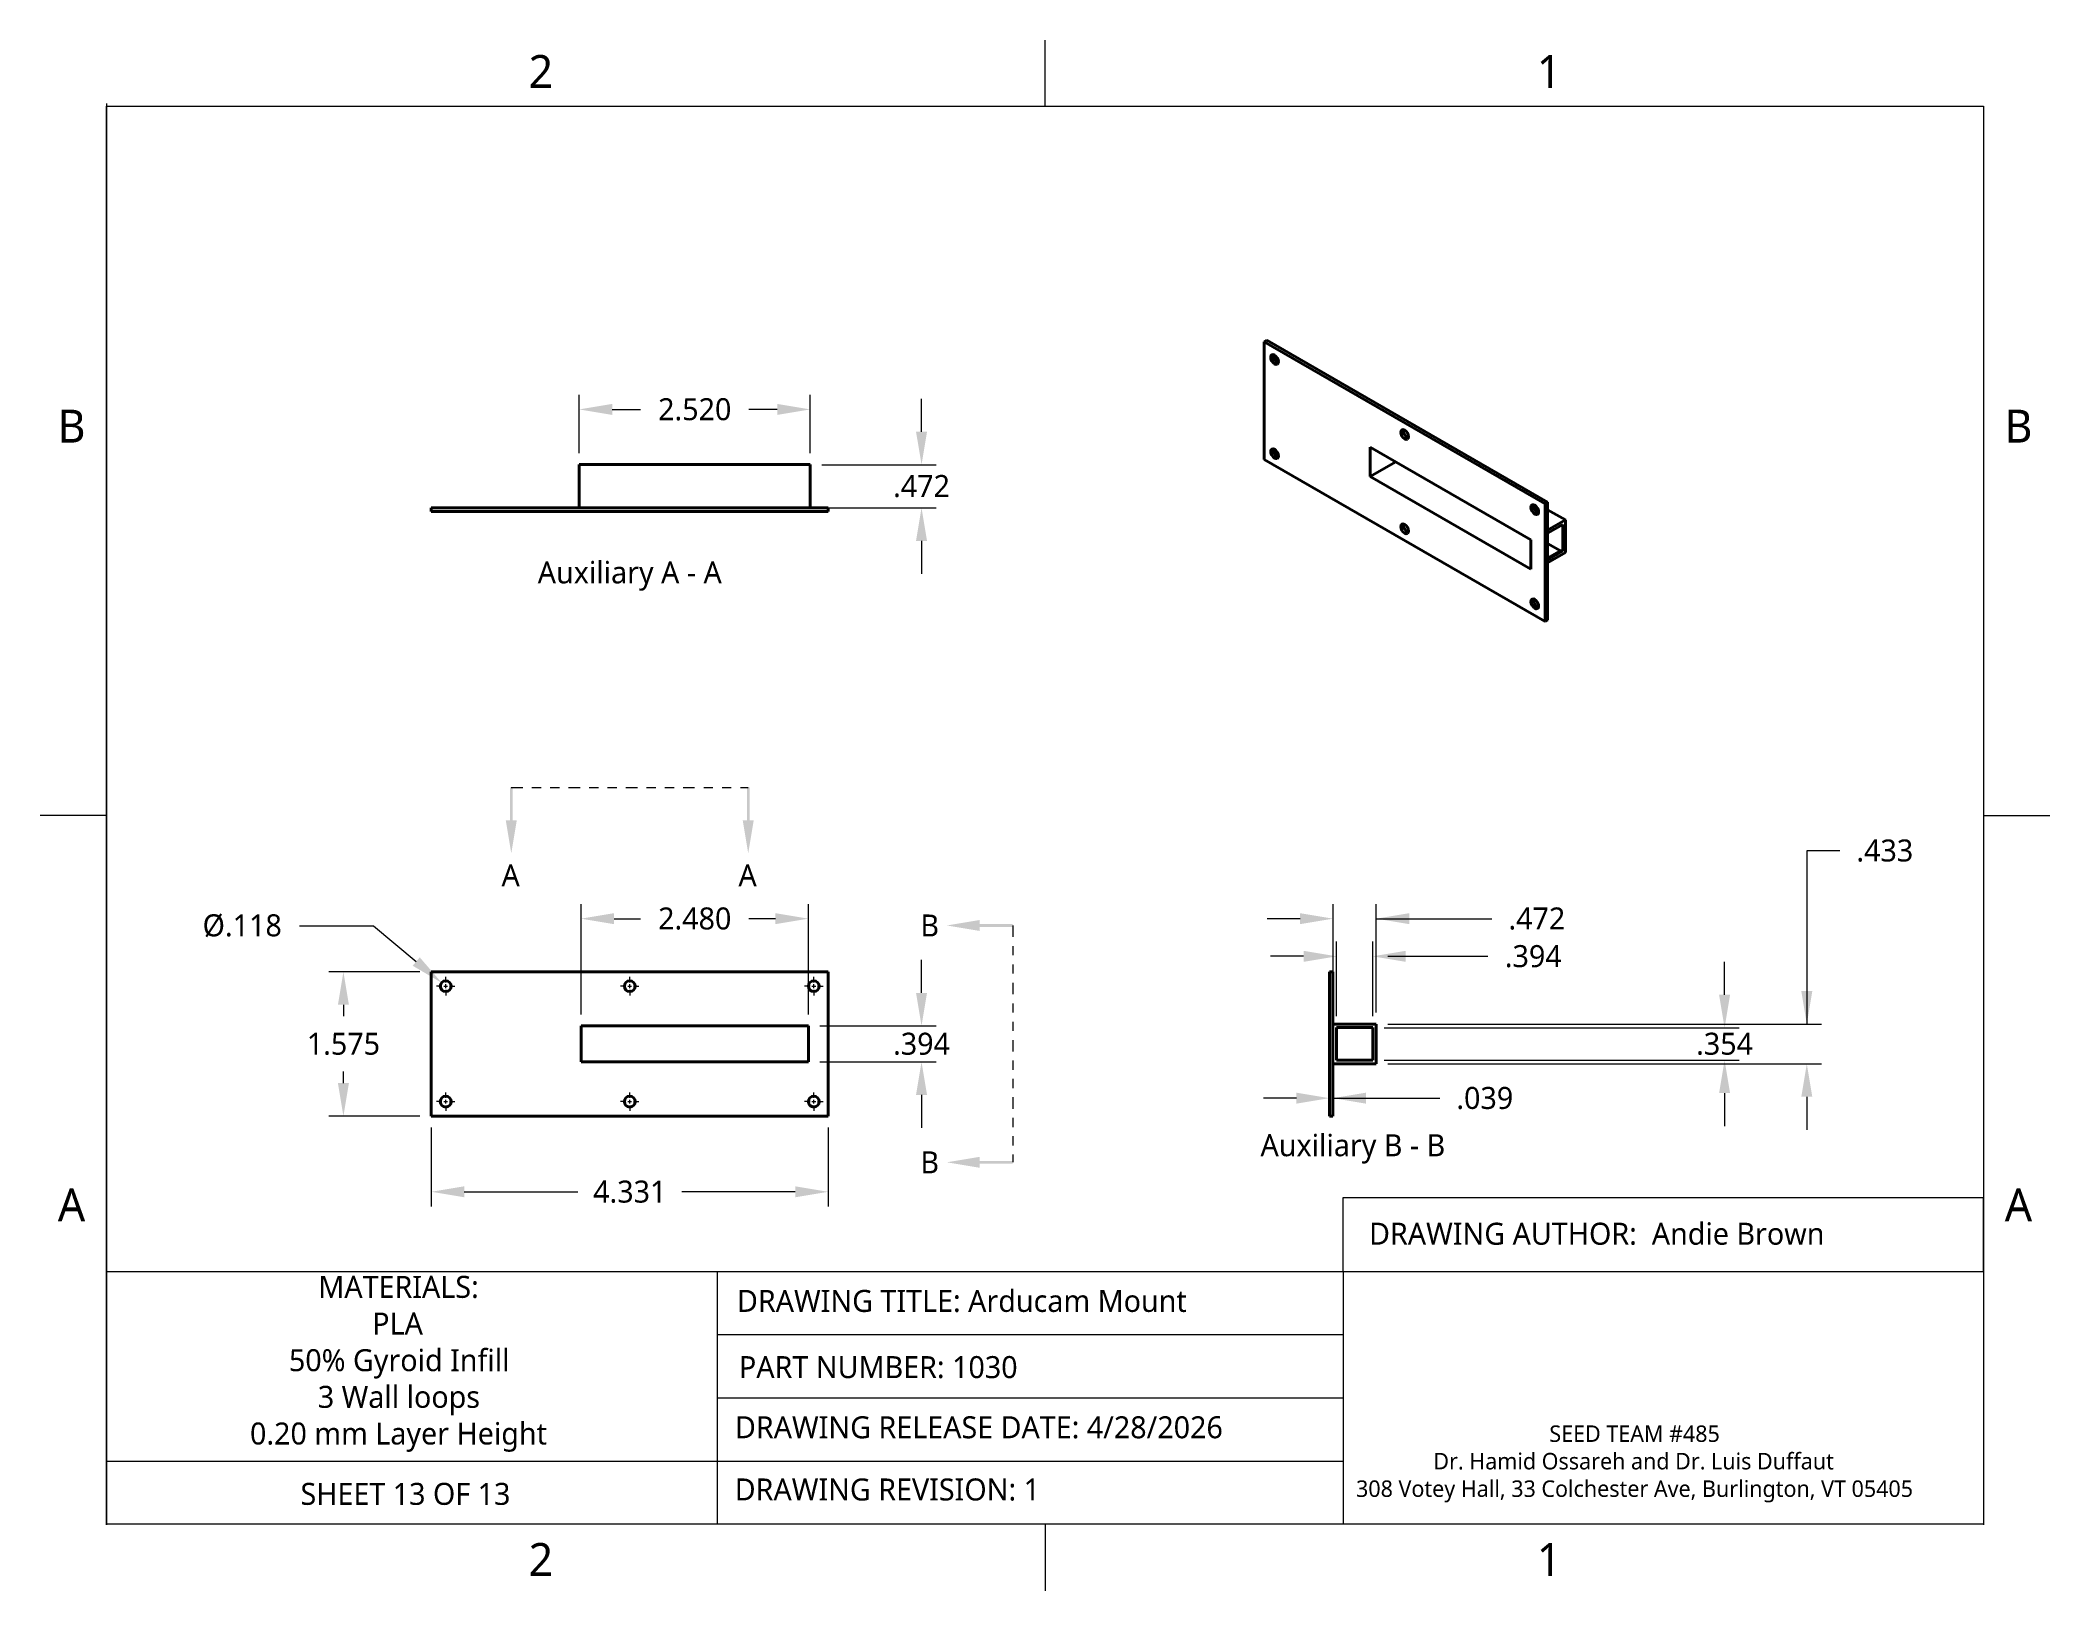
# Model space of a CAD drawing. Header units: inches. Extents: x 0.1 to 22, y 0 to 17.
import ezdxf

# ---------------------------------------------------------------- set-up
doc = ezdxf.new("R2010")
doc.units = ezdxf.units.IN
doc.header["$LTSCALE"] = 0.5
doc.header["$MEASUREMENT"] = 0
doc.header["$PDMODE"] = 33
doc.header["$PDSIZE"] = 0.07874
doc.linetypes.add('CENTER', pattern=[0.72, 0.45, -0.09, 0.09, -0.09])
doc.linetypes.add('ONS_PHANTOM', pattern=[0.5, 0.25, -0.05, 0.05, -0.05, 0.05, -0.05])
for name, color, linetype, lineweight in [('ANNOTATION_TEXT', 7, 'Continuous', 25), ('BORDER_FRAME', 7, 'Continuous', 15), ('BORDER_ZONES', 7, 'Continuous', 15), ('CENTERMARKS', 7, 'Continuous', 13), ('SECTION_CUTTING_LINE', 7, 'ONS_PHANTOM', 70), ('SKETCHED_GEOMETRY', 7, 'Continuous', 15), ('Visible', 7, 'Continuous', 40)]:
    doc.layers.add(name, color=color, linetype=linetype, lineweight=lineweight)
doc.styles.add('Onshape-Standard', font='NotoSans-Regular.ttf')
doc.styles.add('Onshape-Standard-Dimension', font='')
doc.styles.add('Onshape-Standard-NoteStyle', font='NotoSans-Regular.ttf', dxfattribs={"height": 0.12})
doc.styles.add('Onshape-Standard-View-Label', font='NotoSans-Regular.ttf', dxfattribs={"height": 0.12})
doc.styles.get('Onshape-Standard-Dimension').set_extended_font_data('Noto Sans')
doc.dimstyles.new('Onshape-Standard$0', dxfattribs={"dimscale": 2, "dimtxt": 0.12, "dimasz": 0.18, "dimexe": 0.08, "dimexo": 0.0625, "dimgap": 0.09, "dimtad": 0, "dimtih": 1, "dimtoh": 1, "dimdec": 3, "dimzin": 7, "dimdsep": 46, "dimtxsty": 'Onshape-Standard-Dimension', "dimcen": 0.09, "dimclrd": 7, "dimclre": 7, "dimclrt": 7, "dimadec": 1, "dimazin": 0, "dimtfac": 1, "dimtdec": 3, "dimtofl": 0, "dimtmove": 0, "dimatfit": 3, "dimfxl": 0, "dimtolj": 1, "dimtzin": 7, "dimlwd": 13, "dimlwe": 13, "dimarcsym": 0})
doc.dimstyles.new('Onshape-Standard$3', dxfattribs={"dimscale": 2, "dimtxt": 0.12, "dimasz": 0.18, "dimexe": 0.08, "dimexo": 0.0625, "dimgap": 0.09, "dimtad": 0, "dimtih": 1, "dimtoh": 1, "dimdec": 3, "dimzin": 7, "dimdsep": 46, "dimtxsty": 'Onshape-Standard-Dimension', "dimcen": 0, "dimclrd": 7, "dimclre": 7, "dimclrt": 7, "dimadec": 1, "dimazin": 0, "dimtfac": 1, "dimtdec": 3, "dimtofl": 0, "dimtmove": 0, "dimatfit": 3, "dimfxl": 0, "dimtolj": 1, "dimtzin": 7, "dimlwd": 13, "dimlwe": 13, "dimarcsym": 0})

# ---------------------------------------------------------------- blocks, each defined once
blk = doc.blocks.new('*D1')
at = {"layer": 'ANNOTATION_TEXT', "color": 7, "lineweight": 13}
for p, q in [((4.218, 6.795), (3.224, 6.795)), ((3.384, 6.435), (3.384, 6.31)), ((3.384, 5.58), (3.384, 5.705)), ((4.218, 5.22), (3.224, 5.22))]:
    blk.add_line(p, q, dxfattribs=at)
at = {"layer": 'ANNOTATION_TEXT', "color": 7}
for points in [[(3.444, 6.435), (3.324, 6.435), (3.384, 6.795)], [(3.324, 5.58), (3.444, 5.58), (3.384, 5.22)]]:
    blk.add_solid(points, dxfattribs=at)
at = {"layer": 'Defpoints', "color": 0}
for p in [(4.343, 6.795), (3.384, 5.22), (3.384, 5.22), (4.343, 5.22)]:
    blk.add_point(p, dxfattribs=at)
at = {"layer": 'ANNOTATION_TEXT', "color": 7, "insert": (3.384, 6.007), "char_height": 0.24, "attachment_point": 5, "style": 'Onshape-Standard-Dimension'}
blk.add_mtext('\\A1;1.575', dxfattribs=at)
blk = doc.blocks.new('*D2')
at = {"layer": 'ANNOTATION_TEXT', "color": 7, "lineweight": 13}
for p, q in [((4.343, 5.095), (4.343, 4.233)), ((8.673, 5.095), (8.673, 4.233)), ((4.703, 4.393), (5.94, 4.393)), ((8.313, 4.393), (7.076, 4.393))]:
    blk.add_line(p, q, dxfattribs=at)
at = {"layer": 'ANNOTATION_TEXT', "color": 7}
for points in [[(4.703, 4.453), (4.703, 4.333), (4.343, 4.393)], [(8.313, 4.333), (8.313, 4.453), (8.673, 4.393)]]:
    blk.add_solid(points, dxfattribs=at)
at = {"layer": 'Defpoints', "color": 0}
for p in [(4.343, 5.22), (8.673, 5.22), (4.343, 4.393), (4.343, 4.393)]:
    blk.add_point(p, dxfattribs=at)
at = {"layer": 'ANNOTATION_TEXT', "color": 7, "insert": (6.508, 4.393), "char_height": 0.24, "attachment_point": 5, "style": 'Onshape-Standard-Dimension'}
blk.add_mtext('\\A1;4.331', dxfattribs=at)
blk = doc.blocks.new('*D3')
at = {"layer": 'ANNOTATION_TEXT', "color": 7, "lineweight": 13}
for p, q in [((5.957, 12.454), (5.957, 13.092)), ((8.477, 12.454), (8.477, 13.092)), ((6.317, 12.932), (6.625, 12.932)), ((8.117, 12.932), (7.808, 12.932))]:
    blk.add_line(p, q, dxfattribs=at)
at = {"layer": 'ANNOTATION_TEXT', "color": 7}
for points in [[(6.317, 12.992), (6.317, 12.872), (5.957, 12.932)], [(8.117, 12.872), (8.117, 12.992), (8.477, 12.932)]]:
    blk.add_solid(points, dxfattribs=at)
at = {"layer": 'Defpoints', "color": 0}
for p in [(5.957, 12.932), (5.957, 12.932), (5.957, 12.329), (8.477, 12.329)]:
    blk.add_point(p, dxfattribs=at)
at = {"layer": 'ANNOTATION_TEXT', "color": 7, "insert": (7.217, 12.932), "char_height": 0.24, "attachment_point": 5, "style": 'Onshape-Standard-Dimension'}
blk.add_mtext('\\A1;2.520', dxfattribs=at)
blk = doc.blocks.new('*D4')
at = {"layer": 'ANNOTATION_TEXT', "color": 7, "lineweight": 13}
for p, q in [((9.691, 12.689), (9.691, 13.049)), ((8.602, 12.329), (9.851, 12.329)), ((8.602, 11.857), (9.851, 11.857)), ((9.691, 11.497), (9.691, 11.137))]:
    blk.add_line(p, q, dxfattribs=at)
at = {"layer": 'ANNOTATION_TEXT', "color": 7}
for points in [[(9.631, 12.689), (9.751, 12.689), (9.691, 12.329)], [(9.751, 11.497), (9.631, 11.497), (9.691, 11.857)]]:
    blk.add_solid(points, dxfattribs=at)
at = {"layer": 'Defpoints', "color": 0}
for p in [(8.477, 12.329), (8.477, 11.857), (9.691, 11.857), (9.691, 11.857)]:
    blk.add_point(p, dxfattribs=at)
at = {"layer": 'ANNOTATION_TEXT', "color": 7, "insert": (9.691, 12.094), "char_height": 0.24, "attachment_point": 5, "style": 'Onshape-Standard-Dimension'}
blk.add_mtext('\\A1;.472', dxfattribs=at)
blk = doc.blocks.new('*D5')
at = {"layer": 'ANNOTATION_TEXT', "color": 7, "lineweight": 13}
for p, q in [((14.18, 6.349), (14.18, 7.534)), ((14.652, 6.349), (14.652, 7.534)), ((13.82, 7.374), (13.46, 7.374)), ((14.652, 7.374), (15.913, 7.374)), ((15.012, 7.374), (15.372, 7.374))]:
    blk.add_line(p, q, dxfattribs=at)
at = {"layer": 'ANNOTATION_TEXT', "color": 7}
for points in [[(13.82, 7.314), (13.82, 7.434), (14.18, 7.374)], [(15.012, 7.434), (15.012, 7.314), (14.652, 7.374)]]:
    blk.add_solid(points, dxfattribs=at)
at = {"layer": 'Defpoints', "color": 0}
for p in [(14.18, 7.374), (14.18, 7.374), (14.18, 6.224), (14.652, 6.224)]:
    blk.add_point(p, dxfattribs=at)
at = {"layer": 'ANNOTATION_TEXT', "color": 7, "insert": (16.404, 7.374), "char_height": 0.24, "attachment_point": 5, "style": 'Onshape-Standard-Dimension'}
blk.add_mtext('\\A1;.472', dxfattribs=at)
blk = doc.blocks.new('*D6')
at = {"layer": 'ANNOTATION_TEXT', "color": 7, "lineweight": 13}
for p, q in [((5.977, 6.329), (5.977, 7.534)), ((8.457, 6.329), (8.457, 7.534)), ((6.337, 7.374), (6.625, 7.374)), ((8.097, 7.374), (7.808, 7.374))]:
    blk.add_line(p, q, dxfattribs=at)
at = {"layer": 'ANNOTATION_TEXT', "color": 7}
for points in [[(6.337, 7.434), (6.337, 7.314), (5.977, 7.374)], [(8.097, 7.314), (8.097, 7.434), (8.457, 7.374)]]:
    blk.add_solid(points, dxfattribs=at)
at = {"layer": 'Defpoints', "color": 0}
for p in [(5.977, 7.374), (5.977, 7.374), (5.977, 6.204), (8.457, 6.204)]:
    blk.add_point(p, dxfattribs=at)
at = {"layer": 'ANNOTATION_TEXT', "color": 7, "insert": (7.217, 7.374), "char_height": 0.24, "attachment_point": 5, "style": 'Onshape-Standard-Dimension'}
blk.add_mtext('\\A1;2.480', dxfattribs=at)
blk = doc.blocks.new('*D7')
at = {"layer": 'ANNOTATION_TEXT', "color": 7, "lineweight": 13}
for p, q in [((9.691, 6.564), (9.691, 6.924)), ((8.582, 6.204), (9.851, 6.204)), ((8.582, 5.81), (9.851, 5.81)), ((9.691, 5.45), (9.691, 5.09))]:
    blk.add_line(p, q, dxfattribs=at)
at = {"layer": 'ANNOTATION_TEXT', "color": 7}
for points in [[(9.631, 6.564), (9.751, 6.564), (9.691, 6.204)], [(9.751, 5.45), (9.631, 5.45), (9.691, 5.81)]]:
    blk.add_solid(points, dxfattribs=at)
at = {"layer": 'Defpoints', "color": 0}
for p in [(8.457, 6.204), (8.457, 5.81), (9.691, 5.81), (9.691, 5.81)]:
    blk.add_point(p, dxfattribs=at)
at = {"layer": 'ANNOTATION_TEXT', "color": 7, "insert": (9.691, 6.007), "char_height": 0.24, "attachment_point": 5, "style": 'Onshape-Standard-Dimension'}
blk.add_mtext('\\A1;.394', dxfattribs=at)
blk = doc.blocks.new('*D8')
at = {"layer": 'ANNOTATION_TEXT', "color": 7, "lineweight": 13}
for p, q in [((14.219, 6.309), (14.219, 7.123)), ((14.613, 6.309), (14.613, 7.123)), ((13.859, 6.963), (13.499, 6.963)), ((14.777, 6.963), (15.868, 6.963)), ((14.973, 6.963), (15.333, 6.963))]:
    blk.add_line(p, q, dxfattribs=at)
at = {"layer": 'ANNOTATION_TEXT', "color": 7}
for points in [[(13.859, 6.903), (13.859, 7.023), (14.219, 6.963)], [(14.973, 7.023), (14.973, 6.903), (14.613, 6.963)]]:
    blk.add_solid(points, dxfattribs=at)
at = {"layer": 'Defpoints', "color": 0}
for p in [(14.219, 6.963), (14.219, 6.963), (14.219, 6.184), (14.613, 6.184)]:
    blk.add_point(p, dxfattribs=at)
at = {"layer": 'ANNOTATION_TEXT', "color": 7, "insert": (16.365, 6.963), "char_height": 0.24, "attachment_point": 5, "style": 'Onshape-Standard-Dimension'}
blk.add_mtext('\\A1;.394', dxfattribs=at)
blk = doc.blocks.new('*D9')
at = {"layer": 'ANNOTATION_TEXT', "color": 7, "lineweight": 13}
for p, q in [((14.141, 5.345), (14.141, 5.575)), ((14.18, 5.345), (14.18, 5.575)), ((13.781, 5.415), (13.421, 5.415)), ((14.18, 5.415), (15.344, 5.415)), ((14.54, 5.415), (14.9, 5.415))]:
    blk.add_line(p, q, dxfattribs=at)
at = {"layer": 'ANNOTATION_TEXT', "color": 7}
for points in [[(13.781, 5.355), (13.781, 5.475), (14.141, 5.415)], [(14.54, 5.475), (14.54, 5.355), (14.18, 5.415)]]:
    blk.add_solid(points, dxfattribs=at)
at = {"layer": 'Defpoints', "color": 0}
for p in [(14.18, 5.415), (14.18, 5.415), (14.141, 5.22), (14.18, 5.22)]:
    blk.add_point(p, dxfattribs=at)
at = {"layer": 'ANNOTATION_TEXT', "color": 7, "insert": (15.836, 5.415), "char_height": 0.24, "attachment_point": 5, "style": 'Onshape-Standard-Dimension'}
blk.add_mtext('\\A1;.039', dxfattribs=at)
blk = doc.blocks.new('*D10')
at = {"layer": 'ANNOTATION_TEXT', "color": 7, "lineweight": 13}
for p, q in [((2.904, 7.296), (3.711, 7.296)), ((3.711, 7.296), (4.178, 6.906))]:
    blk.add_line(p, q, dxfattribs=at)
at = {"layer": 'ANNOTATION_TEXT', "color": 7}
blk.add_solid([(4.14, 6.86), (4.217, 6.952), (4.455, 6.675)], dxfattribs=at)
at = {"layer": 'Defpoints', "color": 0}
for p in [(4.455, 6.675), (4.545, 6.599)]:
    blk.add_point(p, dxfattribs=at)
at = {"layer": 'ANNOTATION_TEXT', "color": 7, "insert": (2.28, 7.296), "char_height": 0.24, "attachment_point": 5, "style": 'Onshape-Standard-Dimension'}
blk.add_mtext('\\A1;%%c.118', dxfattribs=at)
blk = doc.blocks.new('*D11')
at = {"layer": 'ANNOTATION_TEXT', "color": 7, "lineweight": 13}
for p, q in [((19.709, 8.116), (19.349, 8.116)), ((19.349, 8.116), (19.349, 6.224)), ((14.777, 6.224), (19.509, 6.224)), ((14.777, 5.791), (19.509, 5.791)), ((19.349, 5.431), (19.349, 5.071))]:
    blk.add_line(p, q, dxfattribs=at)
at = {"layer": 'ANNOTATION_TEXT', "color": 7}
for points in [[(19.289, 6.584), (19.409, 6.584), (19.349, 6.224)], [(19.409, 5.431), (19.289, 5.431), (19.349, 5.791)]]:
    blk.add_solid(points, dxfattribs=at)
at = {"layer": 'Defpoints', "color": 0}
for p in [(14.652, 6.224), (14.652, 5.791), (19.349, 5.791), (19.349, 5.791)]:
    blk.add_point(p, dxfattribs=at)
at = {"layer": 'ANNOTATION_TEXT', "color": 7, "insert": (20.2, 8.116), "char_height": 0.24, "attachment_point": 5, "style": 'Onshape-Standard-Dimension'}
blk.add_mtext('\\A1;.433', dxfattribs=at)
blk = doc.blocks.new('*D12')
at = {"layer": 'ANNOTATION_TEXT', "color": 7, "lineweight": 13}
for p, q in [((18.452, 6.544), (18.452, 6.904)), ((14.738, 6.184), (18.612, 6.184)), ((14.738, 5.83), (18.612, 5.83)), ((18.452, 5.47), (18.452, 5.11))]:
    blk.add_line(p, q, dxfattribs=at)
at = {"layer": 'ANNOTATION_TEXT', "color": 7}
for points in [[(18.392, 6.544), (18.512, 6.544), (18.452, 6.184)], [(18.512, 5.47), (18.392, 5.47), (18.452, 5.83)]]:
    blk.add_solid(points, dxfattribs=at)
at = {"layer": 'Defpoints', "color": 0}
for p in [(14.613, 6.184), (14.613, 5.83), (18.452, 5.83), (18.452, 5.83)]:
    blk.add_point(p, dxfattribs=at)
at = {"layer": 'ANNOTATION_TEXT', "color": 7, "insert": (18.452, 6.007), "char_height": 0.24, "attachment_point": 5, "style": 'Onshape-Standard-Dimension'}
blk.add_mtext('\\A1;.354', dxfattribs=at)

msp = doc.modelspace()

# ---------------------------------------------------------------- linework, layer by layer
at = {"layer": 'BORDER_FRAME'}
for p, q in [((0.798, 0.76), (0.798, 16.24)), ((0.798, 16.24), (21.278, 16.24)), ((21.278, 16.24), (21.278, 0.76))]:
    msp.add_line(p, q, dxfattribs=at)
at = {"layer": 'BORDER_ZONES'}
for p, q in [((11.038, 16.24), (11.038, 16.962)), ((0.798, 8.5), (0.076, 8.5)), ((21.278, 8.5), (22, 8.5)), ((11.038, 0.76), (11.038, 0.038))]:
    msp.add_line(p, q, dxfattribs=at)
at = {"layer": 'CENTERMARKS', "linetype": 'CENTER'}
for p, q in [((4.4588, 6.6372), (4.3998, 6.6372)), ((4.5002, 6.6785), (4.5002, 6.7376)), ((4.5002, 6.5958), (4.5002, 6.5368)), ((4.5415, 6.6372), (4.6005, 6.6372)), ((6.4667, 6.6372), (6.4076, 6.6372)), ((6.508, 6.6785), (6.508, 6.7376)), ((6.508, 6.5958), (6.508, 6.5368)), ((6.5494, 6.6372), (6.6084, 6.6372)), ((8.4746, 6.6372), (8.4155, 6.6372)), ((8.5159, 6.6785), (8.5159, 6.7376)), ((8.5159, 6.5958), (8.5159, 6.5368)), ((8.5572, 6.6372), (8.6163, 6.6372)), ((4.4588, 5.3773), (4.3998, 5.3773)), ((4.5002, 5.4187), (4.5002, 5.4777)), ((4.5002, 5.336), (4.5002, 5.2769)), ((4.5415, 5.3773), (4.6005, 5.3773)), ((6.4667, 5.3773), (6.4076, 5.3773)), ((6.508, 5.4187), (6.508, 5.4777)), ((6.508, 5.336), (6.508, 5.2769)), ((6.5494, 5.3773), (6.6084, 5.3773)), ((8.4746, 5.3773), (8.4155, 5.3773)), ((8.5159, 5.4187), (8.5159, 5.4777)), ((8.5159, 5.336), (8.5159, 5.2769)), ((8.5572, 5.3773), (8.6163, 5.3773))]:
    msp.add_line(p, q, dxfattribs=at)
at = {"layer": 'CENTERMARKS', "linetype": 'Continuous'}
for p, q in [((4.4795, 6.6372), (4.5208, 6.6372)), ((4.5002, 6.6165), (4.5002, 6.6579)), ((6.4874, 6.6372), (6.5287, 6.6372)), ((6.508, 6.6165), (6.508, 6.6579)), ((8.4952, 6.6372), (8.5366, 6.6372)), ((8.5159, 6.6165), (8.5159, 6.6579)), ((4.4795, 5.3773), (4.5208, 5.3773)), ((4.5002, 5.3567), (4.5002, 5.398)), ((6.4874, 5.3773), (6.5287, 5.3773)), ((6.508, 5.3567), (6.508, 5.398)), ((8.4952, 5.3773), (8.5366, 5.3773)), ((8.5159, 5.3567), (8.5159, 5.398))]:
    msp.add_line(p, q, dxfattribs=at)
at = {"layer": 'SECTION_CUTTING_LINE', "color": 7, "lineweight": 13}
for p, q in [((5.2156, 8.8071), (7.8004, 8.8071)), ((10.6858, 7.2997), (10.6858, 4.7149))]:
    msp.add_line(p, q, dxfattribs=at)
for points in [[(5.2306, 8.4471), (5.2306, 8.8071), (5.2006, 8.4471), (5.2006, 8.8071)], [(7.8154, 8.4471), (7.8154, 8.8071), (7.7854, 8.4471), (7.7854, 8.8071)], [(5.2156, 8.0871), (5.2756, 8.4471), (5.1556, 8.4471)], [(7.8004, 8.0871), (7.8604, 8.4471), (7.7404, 8.4471)], [(9.9658, 7.2997), (10.3258, 7.2397), (10.3258, 7.3597)], [(10.3258, 7.2847), (10.6858, 7.2847), (10.3258, 7.3147), (10.6858, 7.3147)], [(9.9658, 4.7149), (10.3258, 4.6549), (10.3258, 4.7749)], [(10.3258, 4.6999), (10.6858, 4.6999), (10.3258, 4.7299), (10.6858, 4.7299)]]:
    msp.add_solid(points, dxfattribs=at)
at = {"layer": 'SKETCHED_GEOMETRY'}
for p, q in [((0.798, 16.2715), (0.798, 0.7676)), ((14.2892, 3.5235), (14.2892, 4.3291)), ((14.2892, 4.3291), (21.2727, 4.3291)), ((21.2727, 4.3291), (21.2727, 3.5235)), ((0.7927, 3.5235), (21.2727, 3.5235)), ((7.4626, 3.5235), (7.4626, 0.7676)), ((7.4626, 3.5235), (7.4626, 2.1455)), ((14.2892, 3.5235), (14.2892, 0.7676)), ((7.4626, 2.8345), (14.2892, 2.8345)), ((0.798, 2.1455), (0.798, 0.76)), ((7.4626, 2.1455), (14.2892, 2.1455)), ((0.798, 1.4528), (14.2892, 1.4528)), ((0.798, 0.7676), (21.278, 0.7676))]:
    msp.add_line(p, q, dxfattribs=at)
at = {"layer": 'Visible'}
for p, q in [((13.4308, 13.6702), (13.4587, 13.6863)), ((13.4308, 13.6702), (13.4308, 12.3844)), ((16.4931, 11.9022), (13.4308, 13.6702)), ((16.5209, 11.9183), (13.4587, 13.6863)), ((16.34, 11.5085), (14.5861, 12.521)), ((14.5861, 12.521), (14.5861, 12.1996)), ((5.9568, 12.3292), (5.9568, 11.8567)), ((8.4765, 12.3292), (5.9568, 12.3292)), ((8.4765, 12.3292), (8.4765, 11.8567)), ((16.4931, 10.6164), (13.4308, 12.3844)), ((14.8645, 12.3603), (14.5861, 12.1996)), ((16.34, 11.187), (14.5861, 12.1996)), ((8.6734, 11.8567), (4.3427, 11.8567)), ((4.3427, 11.8174), (4.3427, 11.8567)), ((8.6734, 11.8174), (8.6734, 11.8567)), ((16.4931, 11.9022), (16.5209, 11.9183)), ((16.4931, 11.9022), (16.4931, 10.6164)), ((16.5209, 11.9183), (16.5209, 10.6325)), ((8.6734, 11.8174), (4.3427, 11.8174)), ((16.7158, 11.7254), (16.5209, 11.8379)), ((16.7158, 11.7254), (16.5209, 11.6129)), ((16.688, 11.6772), (16.5209, 11.5808)), ((16.688, 11.6772), (16.688, 11.3879)), ((16.7158, 11.7254), (16.7158, 11.3718)), ((16.34, 11.5085), (16.34, 11.187)), ((16.6601, 11.3879), (16.5209, 11.4683)), ((16.5209, 11.3075), (16.6741, 11.3959)), ((16.688, 11.3879), (16.5209, 11.2915)), ((16.7158, 11.3718), (16.5209, 11.2593)), ((16.6741, 11.3959), (16.688, 11.3879)), ((16.4931, 10.6164), (16.5209, 10.6325)), ((4.3427, 6.7947), (4.3427, 5.2199)), ((8.6734, 6.7947), (4.3427, 6.7947)), ((8.6734, 6.7947), (8.6734, 5.2199)), ((14.1405, 6.7947), (14.1799, 6.7947)), ((14.1405, 6.7947), (14.1405, 5.2199)), ((14.1799, 6.7947), (14.1799, 5.2199)), ((5.9765, 6.2041), (5.9765, 5.8104)), ((8.4568, 6.2041), (5.9765, 6.2041)), ((8.4568, 6.2041), (8.4568, 5.8104)), ((14.6523, 6.2238), (14.1799, 6.2238)), ((14.2193, 6.1844), (14.2193, 5.8301)), ((14.613, 6.1844), (14.2193, 6.1844)), ((14.613, 6.1844), (14.613, 5.8301)), ((14.6523, 6.2238), (14.6523, 5.7907)), ((8.4568, 5.8104), (5.9765, 5.8104)), ((14.6523, 5.7907), (14.1799, 5.7907)), ((14.613, 5.8301), (14.2193, 5.8301)), ((8.6734, 5.2199), (4.3427, 5.2199)), ((14.1405, 5.2199), (14.1799, 5.2199))]:
    msp.add_line(p, q, dxfattribs=at)
for centre in [(4.5002, 6.6372), (6.508, 6.6372), (8.5159, 6.6372), (4.5002, 5.3773), (6.508, 5.3773), (8.5159, 5.3773)]:
    msp.add_circle(centre, 0.0591, dxfattribs=at)
for centre in [(13.5422, 13.4774), (14.962, 12.6577), (13.5422, 12.4487), (16.3817, 11.8379), (14.962, 11.629), (16.3817, 10.8093)]:
    msp.add_ellipse(centre, major_axis=(0.0295, -0.0511), ratio=0.5773503, dxfattribs=at)
for centre in [(13.57, 13.4934), (13.57, 12.4648), (14.9898, 12.6737), (16.4096, 11.854), (14.9898, 11.6451), (16.4096, 10.8254)]:
    msp.add_ellipse(centre, major_axis=(0.0295, -0.0511), ratio=0.5773503, start_param=9.9156606, end_param=12.0754879, dxfattribs=at)

# ---------------------------------------------------------------- texts
at = {"layer": 'ANNOTATION_TEXT', "color": 7, "char_height": 0.24, "attachment_point": 2, "style": 'Onshape-Standard-View-Label'}
for s, insert in [('Auxiliary A - A ', (6.508, 11.2733)), ('Auxiliary B - B ', (14.3964, 5.0211))]:
    msp.add_mtext(s, dxfattribs=dict(at, insert=insert))
at = {"layer": 'ANNOTATION_TEXT', "attachment_point": 1, "style": 'Onshape-Standard-NoteStyle'}
for s, insert, char_height, width in [('DRAWING AUTHOR:  Andie Brown', (14.5736, 4.0554), 0.24, 5.321035), ('{\\fNoto Sans|b0|i0|c0|p0;\\W9.88158;  }MATERIALS:\\P{\\fNoto Sans|b0|i0|c0|p0;\\W9.00031;   }PLA\\P{\\fNoto Sans|b0|i0|c0|p0;\\W7.90742;  }50% Gyroid Infill\\P{\\fNoto Sans|b0|i0|c0|p0;\\W9.84727;  }3 Wall loops\\P{\\fNoto Sans|b0|i0|c0|p0;\\W5.29652;  }0.20 mm Layer Height', (1.504, 3.4753), 0.24, 5.321035), ('DRAWING TITLE: Arducam Mount', (7.6776, 3.322), 0.24, 5.321035), ('PART NUMBER: 1030', (7.6995, 2.5996), 0.24, 5.321035), ('DRAWING RELEASE DATE: 4/28/2026', (7.6557, 1.9428), 0.24, 6.399183), ('{\\fNoto Sans|b0|i0|c0|p0;\\W8.54146;      }SEED TEAM #485\\P{\\fNoto Sans|b0|i0|c0|p0;\\W7.62163;    }Dr. Hamid Ossareh and Dr. Luis Duffaut\\P{\\fNoto Sans|b0|i0|c0|p0;\\W8.32409;  }308 Votey Hall, 33 Colchester Ave, Burlington, VT 05405', (13.4165, 1.8432), 0.18, 8.676131), ('SHEET 13 OF 13', (2.9158, 1.2162), 0.24, 5.321035), ('DRAWING REVISION: 1', (7.6531, 1.2642), 0.24, 5.321035)]:
    msp.add_mtext(s, dxfattribs=dict(at, insert=insert, char_height=char_height, width=width))
at = {"layer": 'BORDER_ZONES', "char_height": 0.36, "attachment_point": 5, "style": 'Onshape-Standard'}
for s, insert in [('2', (5.538, 16.62)), ('1', (16.538, 16.62)), ('B', (0.418, 12.75)), ('B', (21.658, 12.75)), ('A', (0.418, 4.25)), ('A', (21.658, 4.25)), ('2', (5.538, 0.38)), ('1', (16.538, 0.38))]:
    msp.add_mtext(s, dxfattribs=dict(at, insert=insert))
at = {"layer": 'SECTION_CUTTING_LINE', "color": 7, "lineweight": 13, "char_height": 0.24, "attachment_point": 1, "style": 'Onshape-Standard'}
for s, insert, width in [('\\fNoto Sans|b0|i0|c0|p0;\\W1.0000000000;\\T1.0000000000;\\o\\lA', (5.1088, 7.9671), 0.214005), ('\\fNoto Sans|b0|i0|c0|p0;\\W1.0000000000;\\T1.0000000000;\\o\\lA', (7.6936, 7.9671), 0.214005), ('\\fNoto Sans|b0|i0|c0|p0;\\W1.0000000000;\\T1.0000000000;\\o\\lB', (9.6787, 7.4197), 0.217602), ('\\fNoto Sans|b0|i0|c0|p0;\\W1.0000000000;\\T1.0000000000;\\o\\lB', (9.6787, 4.8349), 0.217602)]:
    msp.add_mtext(s, dxfattribs=dict(at, insert=insert, width=width))

# ---------------------------------------------------------------- dimensions: what is measured, and where the dimension line sits
at = {"layer": 'ANNOTATION_TEXT'}
for base, p1, p2, angle, picture, middle in [((5.9568, 12.9324), (8.4765, 12.3292, 0.2165), (5.9568, 12.3292, 0.2165), 180, '*D3', (7.2167, 12.9324)), ((9.6908, 11.85673), (8.47653, 12.32917, 0.21654), (8.47653, 11.85673, 0.21654), 270, '*D4', (9.6908, 12.09381)), ((19.3494, 5.7907), (14.6523, 6.2238, 1.9685), (14.6523, 5.7907, 1.9685), 270, '*D11', (20.1999, 8.1164)), ((5.9765, 7.3737), (8.4568, 6.2041), (5.9765, 6.2041), 180, '*D6', (7.2167, 7.3737)), ((14.1799, 7.3737), (14.6523, 6.2238, 1.9685), (14.1799, 6.2238, 1.9685), 180, '*D5', (16.4039, 7.3737)), ((14.2193, 6.963), (14.613, 6.1844, 1.9685), (14.2193, 6.1844, 1.9685), 180, '*D8', (16.3646, 6.963)), ((9.6908, 5.8104), (8.4568, 6.2041), (8.4568, 5.8104), 270, '*D7', (9.6908, 6.0073)), ((18.4519, 5.8301), (14.613, 6.1844, 1.9685), (14.613, 5.8301, 1.9685), 270, '*D12', (18.4519, 6.0073)), ((3.3839, 5.2199), (4.3427, 6.7947), (4.3427, 5.2199), 270, '*D1', (3.3839, 6.0073)), ((14.1799, 5.4153), (14.1405, 5.2199, 2.1654), (14.1799, 5.2199, 2.1654), 0, '*D9', (15.8358, 5.4153)), ((4.3427, 4.3931), (8.6734, 5.2199), (4.3427, 5.2199), 180, '*D2', (6.508, 4.3931))]:
    dim = msp.add_linear_dim(base=base, p1=p1, p2=p2, angle=angle, dimstyle='Onshape-Standard$0', override={"dimscale": 2, "dimdec": 3, "dimlfac": 1, "dimzin": 7, "dimlunit": 2, "dimpost": '', "dimtp": 0, "dimtm": 0, "dimtdec": 3, "dimtzin": 7}, dxfattribs=at)
    dim.commit()
    dim.dimension.update_dxf_attribs({"geometry": picture, "text_midpoint": middle, "dimtype": 161})
dim = msp.add_diameter_dim_2p(p1=(4.5455, 6.5993), p2=(4.4548, 6.675), dimstyle='Onshape-Standard$3', override={"dimscale": 2, "dimdec": 3, "dimlfac": 1, "dimzin": 7, "dimlunit": 2, "dimpost": '%%c<>', "dimtp": 0, "dimtm": 0, "dimtdec": 3, "dimtofl": 0, "dimtmove": 0, "dimatfit": 3, "dimtzin": 7}, dxfattribs=at)
dim.commit()
dim.dimension.update_dxf_attribs({"geometry": '*D10', "text_midpoint": (2.2797, 7.2959), "dimtype": 163})

doc.saveas('drawing.dxf')
